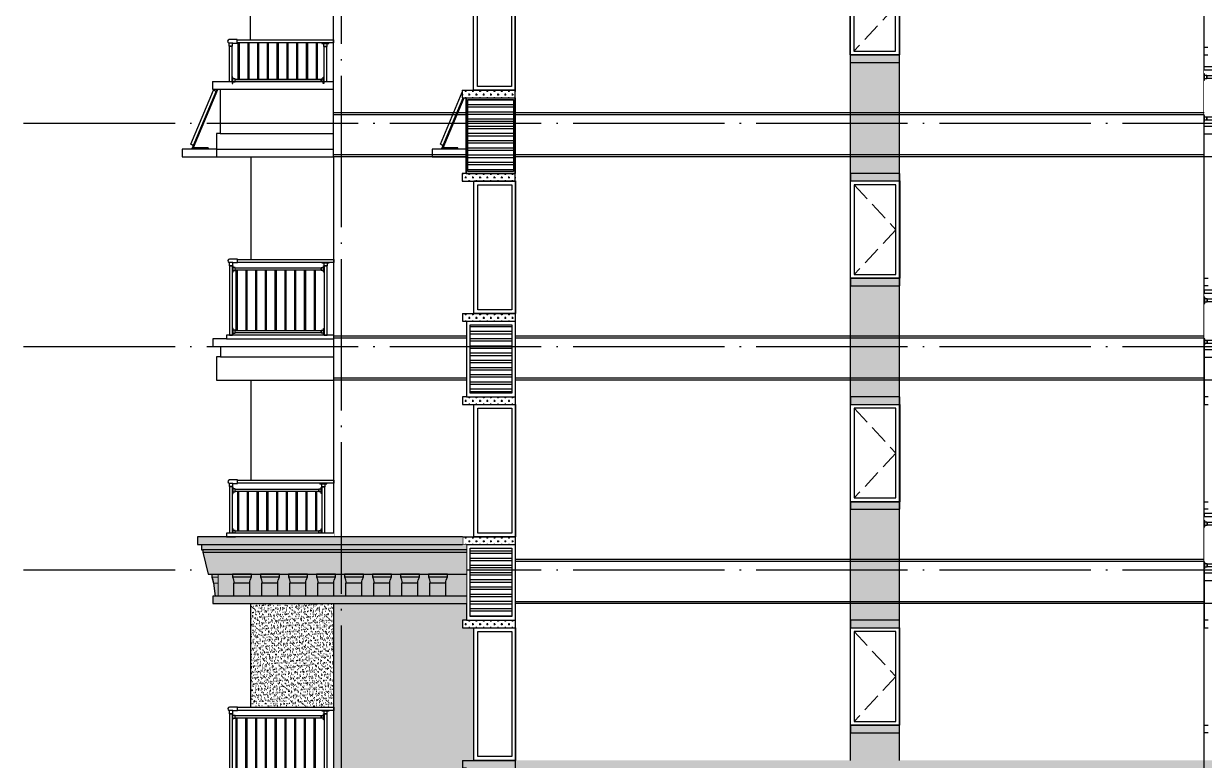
# Model space of a CAD drawing. Extents: x -12446 to 284554, y -295110 to 165007.
# Drawn here: x 186098 to 201699, y -249069 to -239341 of the extents above; entities that cross this region are included whole.
import ezdxf

# ---------------------------------------------------------------- set-up
doc = ezdxf.new("R2010")
doc.units = 0
doc.header["$LTSCALE"] = 1000
doc.linetypes.add('AX-14-E$0$AX-85-M02$0$DASH', pattern=[0.35, 0.25, -0.1])
doc.linetypes.add('AX-14-E$0$DOTE', pattern=[2.42, 2, -0.2, 0.02, -0.2])
doc.layers.get('0').update_dxf_attribs({"linetype": 'CONTINUOUS'})
for name, color, linetype in [('A-Anno-Note', 241, 'CONTINUOUS'), ('AX-14-comp-tc$0$AX-T-LMCZ-Z$0$AX-13-E01-E03$0$A-Detl-Patt', 8, 'CONTINUOUS'), ('AX-14-comp-tc$0$AX-T-LMCZ-Z$1$AX-13-E01-E03$0$家具与填充', 251, 'CONTINUOUS'), ('AX-14-comp-tc$0$灰褐色真石漆', 15, 'CONTINUOUS'), ('AX-14-E$0$A-Anno-Note', 241, 'CONTINUOUS'), ('AX-14-E$0$A-Detl-Fine', 152, 'CONTINUOUS'), ('AX-14-E$0$A-Detl-Medm', 40, 'CONTINUOUS'), ('AX-14-E$0$A-Detl-Patt', 8, 'CONTINUOUS'), ('AX-14-E$0$A-Detl-Thin', 131, 'CONTINUOUS'), ('AX-14-E$0$A-elev-FIXT', 9, 'CONTINUOUS'), ('AX-14-E$0$A-elev-HRAL', 61, 'CONTINUOUS'), ('AX-14-E$0$Ax-T-D(ZZ)$0$A-Detl-Thin', 131, 'CONTINUOUS'), ('AX-14-E$0$Ax-T-D(ZZ)$0$Ax-Z-Detl-T17$0$A-Wall-paint', 253, 'CONTINUOUS'), ('AX-14-E$0$栏杆型材', 82, 'CONTINUOUS'), ('AX-14-E$0$阳台栏杆扶手', 82, 'CONTINUOUS')]:
    doc.layers.add(name, color=color, linetype=linetype)
doc.layers.add('AX-14-E$0$A-Grid', color=222, linetype='AX-14-E$0$DOTE', plot=False)
doc.layers.add('AX-14-E$0$GASK', color=7, linetype='CONTINUOUS', lineweight=9)
pattern_1 = [(37.5, (-91927.516, -415276.595), (-1.9200376, 58.7295885), [0, -46.3296, 0, -51.816, 0, -49.53]), (7.5, (-91927.52, -415276.595), (53.942794, 86.019012), [0, -24.9936, 0, -41.7576, 0, -16.002]), (327.5, (-91965.007, -415276.595), (94.9190844, 0.172462), [0, -15.24, 0, -54.864, 0, -71.628]), (317.5, (-91965.01, -415276.595), (91.626774, 26.751519), [0, -7.62, 0, -35.9664, 0, -41.148])]

# ---------------------------------------------------------------- blocks, each defined once
blk = doc.blocks.new('AX-14-E$0$4080转角立图')
at = {"layer": 'AX-14-E$0$A-elev-FIXT', "linetype": 'Continuous'}
blk.add_line((26, 42), (-24, 42), dxfattribs=at)
blk.add_lwpolyline([(-25, 43, -0.327139), (-24, 42), (-24, 0), (24, 0), (24, 41, -0.409111), (26, 42), (85, 42, 0.414214), (87, 44), (87, 87, 0.414214), (85, 88), (-19, 88, 0.865157)], format="xyb", close=True, dxfattribs=at)
blk = doc.blocks.new('AX-14-E$0$32固定座立面')
at = {"layer": 'AX-14-E$0$栏杆型材', "color": 6, "linetype": 'Continuous'}
blk.add_line((-7, -22), (-7, 22), dxfattribs=at)
blk.add_lwpolyline([(-7, -22, 0.41166), (-10, -19), (-36, -19, -0.41166), (-37, -18), (-37, 18, -0.41166), (-36, 19), (-10, 19, 0.41166), (-7, 22), (-7, 39, -0.41166), (-5, 41), (0, 41), (0, -41), (-5, -41, -0.41166), (-7, -39)], format="xyb", close=True, dxfattribs=at)
blk = doc.blocks.new('AX-14-E$0$40固定座立图')
at = {"layer": 'AX-14-E$0$A-elev-HRAL', "color": 6, "linetype": 'Continuous'}
blk.add_line((-26, -7), (26, -7), dxfattribs=at)
blk.add_lwpolyline([(48, -5), (48, 0), (-48, 0), (-48, -5, 0.41166), (-46, -7), (-26, -7, -0.41166), (-23, -10), (-23, -46, 0.41166), (-22, -47), (22, -47, 0.41166), (23, -46), (23, -10, -0.41166), (26, -7), (46, -7, 0.41166)], format="xyb", close=True, dxfattribs=at)
blk = doc.blocks.new('AX-14-E$0$arehe4tgrhewh')
at = {"layer": 'AX-14-E$0$A-elev-HRAL', "ltscale": 10, "elevation": 0}
for points in [[(186488, -257346, -0.414214), (186489, -257347), (186489, -257349, -0.414214), (186488, -257349), (186463, -257349, -0.414214), (186463, -257349), (186463, -257347, -0.414214), (186463, -257346)], [(186617, -257346, -0.414214), (186618, -257347), (186618, -257349, -0.414214), (186617, -257349), (186592, -257349, -0.414214), (186592, -257349), (186592, -257347, -0.414214), (186592, -257346)], [(186746, -257346, -0.414214), (186747, -257347), (186747, -257349, -0.414214), (186746, -257349), (186721, -257349, -0.414214), (186721, -257349), (186721, -257347, -0.414214), (186721, -257346)], [(186875, -257346, -0.414214), (186876, -257347), (186876, -257349, -0.414214), (186875, -257349), (186850, -257349, -0.414214), (186850, -257349), (186850, -257347, -0.414214), (186850, -257346)], [(187004, -257346, -0.414214), (187005, -257347), (187005, -257349, -0.414214), (187004, -257349), (186979, -257349, -0.414214), (186979, -257349), (186979, -257347, -0.414214), (186979, -257346)], [(187133, -257346, -0.414214), (187134, -257347), (187134, -257349, -0.414214), (187133, -257349), (187108, -257349, -0.414214), (187108, -257349), (187108, -257347, -0.414214), (187108, -257346)], [(187262, -257346, -0.414214), (187263, -257347), (187263, -257349, -0.414214), (187262, -257349), (187237, -257349, -0.414214), (187237, -257349), (187237, -257347, -0.414214), (187237, -257346)], [(187391, -257346, -0.414214), (187392, -257347), (187392, -257349, -0.414214), (187391, -257349), (187366, -257349, -0.414214), (187366, -257349), (187366, -257347, -0.414214), (187366, -257346)], [(187520, -257346, -0.414214), (187521, -257347), (187521, -257349, -0.414214), (187520, -257349), (187495, -257349, -0.414214), (187495, -257349), (187495, -257347, -0.414214), (187495, -257346)], [(186488, -258142, 0.414214), (186489, -258142), (186489, -258140, 0.414214), (186488, -258139), (186463, -258139, 0.414214), (186463, -258140), (186463, -258142, 0.414214), (186463, -258142)], [(186617, -258142, 0.414214), (186618, -258142), (186618, -258140, 0.414214), (186617, -258139), (186592, -258139, 0.414214), (186592, -258140), (186592, -258142, 0.414214), (186592, -258142)], [(186746, -258142, 0.414214), (186747, -258142), (186747, -258140, 0.414214), (186746, -258139), (186721, -258139, 0.414214), (186721, -258140), (186721, -258142, 0.414214), (186721, -258142)], [(186875, -258142, 0.414214), (186876, -258142), (186876, -258140, 0.414214), (186875, -258139), (186850, -258139, 0.414214), (186850, -258140), (186850, -258142, 0.414214), (186850, -258142)], [(187004, -258142, 0.414214), (187005, -258142), (187005, -258140, 0.414214), (187004, -258139), (186979, -258139, 0.414214), (186979, -258140), (186979, -258142, 0.414214), (186979, -258142)], [(187133, -258142, 0.414214), (187134, -258142), (187134, -258140, 0.414214), (187133, -258139), (187108, -258139, 0.414214), (187108, -258140), (187108, -258142, 0.414214), (187108, -258142)], [(187262, -258142, 0.414214), (187263, -258142), (187263, -258140, 0.414214), (187262, -258139), (187237, -258139, 0.414214), (187237, -258140), (187237, -258142, 0.414214), (187237, -258142)], [(187391, -258142, 0.414214), (187392, -258142), (187392, -258140, 0.414214), (187391, -258139), (187366, -258139, 0.414214), (187366, -258140), (187366, -258142, 0.414214), (187366, -258142)], [(187520, -258142, 0.414214), (187521, -258142), (187521, -258140, 0.414214), (187520, -258139), (187495, -258139, 0.414214), (187495, -258140), (187495, -258142, 0.414214), (187495, -258142)]]:
    blk.add_lwpolyline(points, format="xyb", close=True, dxfattribs=at)
for points in [[(186466, -258139), (186485, -258139), (186485, -257349), (186466, -257349)], [(186595, -258139), (186614, -258139), (186614, -257349), (186595, -257349)], [(186724, -258139), (186743, -258139), (186743, -257349), (186724, -257349)], [(186853, -258139), (186872, -258139), (186872, -257349), (186853, -257349)], [(186982, -258139), (187001, -258139), (187001, -257349), (186982, -257349)], [(187111, -258139), (187130, -258139), (187130, -257349), (187111, -257349)], [(187240, -258139), (187259, -258139), (187259, -257349), (187240, -257349)], [(187369, -258139), (187388, -258139), (187388, -257349), (187369, -257349)], [(187498, -258139), (187517, -258139), (187517, -257349), (187498, -257349)]]:
    blk.add_lwpolyline(points, close=True, dxfattribs=at)
at = {"layer": 'AX-14-E$0$栏杆型材'}
blk.add_lwpolyline([(186381, -258204), (186421, -258204), (186421, -257289), (186381, -257289)], close=True, dxfattribs=at)
at = {"layer": 'AX-14-E$0$栏杆型材', "elevation": 0}
for points in [[(186458, -257314), (187594, -257314), (187594, -257346), (186458, -257346)], [(187671, -257291), (187631, -257291), (187631, -258204), (187671, -258204)], [(186458, -258142), (187594, -258142), (187594, -258174), (186458, -258174)]]:
    blk.add_lwpolyline(points, close=True, dxfattribs=at)
at = {"layer": 'AX-14-E$0$阳台栏杆扶手', "elevation": 0}
blk.add_lwpolyline([(186488, -257204), (187761, -257204), (187761, -257244), (186488, -257244)], close=True, dxfattribs=at)
at = {"layer": 'AX-14-E$0$A-elev-HRAL'}
for name, p in [('AX-14-E$0$4080转角立图', (186401, -257289, 0)), ('AX-14-E$0$40固定座立图', (187651, -257244, 0)), ('AX-14-E$0$32固定座立面', (187631, -257330, 0)), ('AX-14-E$0$32固定座立面', (187631, -258158, 0))]:
    blk.add_blockref(name, p, dxfattribs=at)
at = {"layer": 'AX-14-E$0$A-elev-HRAL', "xscale": -1}
for p in [(186421, -257330, 0), (186421, -258158, 0)]:
    blk.add_blockref('AX-14-E$0$32固定座立面', p, dxfattribs=at)
blk = doc.blocks.new('AX-14-E$0$GILSHGKSHGSIKGHSUKGGGS')
at = {"layer": 'AX-14-E$0$A-Detl-Fine'}
for points in [[(3500, 2900), (3950, 2900), (3950, 1250), (3500, 1250)], [(9025, 2900), (8475, 2900), (8475, 1715), (9025, 1715)]]:
    blk.add_lwpolyline(points, close=True, dxfattribs=at)
at = {"layer": 'AX-14-E$0$A-Detl-Patt', "linetype": 'AX-14-E$0$AX-85-M02$0$DASH'}
blk.add_lwpolyline([(8475, 2900), (9025, 2307), (8475, 1715)], dxfattribs=at)
at = {"layer": 'AX-14-E$0$A-Detl-Thin'}
for p, q in [((500, 3270), (500, 1900)), ((1600, 320), (1600, 3270)), ((13100, 320), (13100, 3270)), ((9075, 2950), (9075, 3050)), ((3450, 1200), (3450, 2950)), ((4000, 0), (4000, 2950)), ((8425, 1665), (9075, 1665)), ((13100, 1665), (13150, 1665)), ((13150, 1565), (13100, 1565)), ((3300, 1200), (4000, 1200)), ((3450, 1200), (4000, 1200))]:
    blk.add_line(p, q, dxfattribs=at)
for points in [[(9075, 3050), (8425, 3050), (8425, 2950), (9075, 2950)], [(3450, 2950), (4000, 2950), (4000, 1200), (3450, 1200)], [(8425, 2950), (9075, 2950), (9075, 1665), (8425, 1665)], [(9075, 1665), (8425, 1665), (8425, 1565), (9075, 1565)]]:
    blk.add_lwpolyline(points, close=True, dxfattribs=at)
blk.add_lwpolyline([(3300, 1200), (3300, 1100), (3350, 1100), (3350, 100), (3300, 100), (3300, 0)], dxfattribs=at)
at = {"layer": 'AX-14-E$0$A-Anno-Note'}
blk.add_blockref('AX-14-E$0$arehe4tgrhewh', (-186161, 259104, 0), dxfattribs=at)
blk = doc.blocks.new('AX-14-E$0$Ax-T-D(ZZ)$0$A$C1EE92429')
at = {"layer": 'AX-14-E$0$Ax-T-D(ZZ)$0$Ax-Z-Detl-T17$0$A-Wall-paint'}
for p, q in [((0, 58, 0), (300, 772, 0)), ((19, 0, 0), (346, 778, 0)), ((336, 756, 0), (300, 772, 0)), ((346, 778, 0), (355, 774, 0)), ((0, 58, 0), (37, 42, 0)), ((230, 0, 0), (230, 10, 0)), ((19, 0, 0), (230, 0, 0))]:
    blk.add_line(p, q, dxfattribs=at)
at = {"layer": 'AX-14-E$0$Ax-T-D(ZZ)$0$Ax-Z-Detl-T17$0$A-Wall-paint', "elevation": 0}
blk.add_lwpolyline([(230, 10), (34, 10), (355, 774)], dxfattribs=at)
blk = doc.blocks.new('AX-14-E$0$A$C39DB7BCD')
at = {"layer": 'AX-14-E$0$A-Detl-Thin'}
blk.add_line((122, 25), (672, 25), dxfattribs=at)
blk.add_wipeout([(672, 725), (22, 725), (22, 25), (672, 25)]).dxf.layer = 'AX-14-E$0$A-Detl-Thin'
at = {"layer": 'AX-14-E$0$A-elev-HRAL', "ltscale": 10}
for points in [[(149, 573, 0.414214), (148, 573), (148, 571, 0.414214), (149, 570), (174, 570, 0.414214), (174, 571), (174, 573, 0.414214), (174, 573)], [(278, 573, 0.414214), (277, 573), (277, 571, 0.414214), (278, 570), (303, 570, 0.414214), (303, 571), (303, 573, 0.414214), (303, 573)], [(407, 573, 0.414214), (406, 573), (406, 571, 0.414214), (407, 570), (432, 570, 0.414214), (432, 571), (432, 573, 0.414214), (432, 573)], [(536, 573, 0.414214), (535, 573), (535, 571, 0.414214), (536, 570), (561, 570, 0.414214), (561, 571), (561, 573, 0.414214), (561, 573)], [(149, 57, -0.414214), (148, 58), (148, 60, -0.414214), (149, 60), (174, 60, -0.414214), (174, 60), (174, 58, -0.414214), (174, 57)], [(278, 57, -0.414214), (277, 58), (277, 60, -0.414214), (278, 60), (303, 60, -0.414214), (303, 60), (303, 58, -0.414214), (303, 57)], [(407, 57, -0.414214), (406, 58), (406, 60, -0.414214), (407, 60), (432, 60, -0.414214), (432, 60), (432, 58, -0.414214), (432, 57)], [(536, 57, -0.414214), (535, 58), (535, 60, -0.414214), (536, 60), (561, 60, -0.414214), (561, 60), (561, 58, -0.414214), (561, 57)]]:
    blk.add_lwpolyline(points, format="xyb", close=True, dxfattribs=at)
for points in [[(171, 60), (152, 60), (152, 570), (171, 570)], [(300, 60), (281, 60), (281, 570), (300, 570)], [(429, 60), (410, 60), (410, 570), (429, 570)], [(558, 60), (539, 60), (539, 570), (558, 570)]]:
    blk.add_lwpolyline(points, close=True, dxfattribs=at)
at = {"layer": 'AX-14-E$0$栏杆型材'}
for points in [[(22, 640), (62, 640), (62, 25), (22, 25)], [(99, 605), (635, 605), (635, 573), (99, 573)], [(99, 57), (635, 57), (635, 25), (99, 25)]]:
    blk.add_lwpolyline(points, close=True, dxfattribs=at)
at = {"layer": 'AX-14-E$0$阳台栏杆扶手'}
blk.add_lwpolyline([(672, 685), (128, 685), (128, 725), (672, 725)], close=True, dxfattribs=at)
at = {"layer": 'AX-14-E$0$A-elev-HRAL'}
for name, p in [('AX-14-E$0$4080转角立图', (42, 640)), ('AX-14-E$0$32固定座立面', (672, 589)), ('AX-14-E$0$32固定座立面', (672, 41))]:
    blk.add_blockref(name, p, dxfattribs=at)
at = {"layer": 'AX-14-E$0$A-elev-HRAL', "xscale": -1}
for p in [(62, 589), (62, 41)]:
    blk.add_blockref('AX-14-E$0$32固定座立面', p, dxfattribs=at)
blk = doc.blocks.new('AX-14-E$0$FBSUIEFHEWFFSF5348646')
at = {"layer": 'AX-14-E$0$A-Detl-Thin'}
h = blk.add_hatch(dxfattribs=at)
h.set_pattern_fill('ANSI32', color=8, scale=20, angle=135)
h.set_pattern_definition([(180, (-120718.29, 170277.61), (-7e-15, -95.25), []), (180, (-120750.04, 170309.36), (-7e-15, -95.25), [])])
h.paths.add_polyline_path([(163032, 359437), (163632, 359437), (163632, 358487), (163032, 358487)])
at = {"layer": 'AX-14-E$0$A-Detl-Fine'}
for points in [[(163157, 361262), (163607, 361262), (163607, 359612), (163157, 359612)], [(168682, 361262), (168132, 361262), (168132, 360077), (168682, 360077)]]:
    blk.add_lwpolyline(points, close=True, dxfattribs=at)
at = {"layer": 'AX-14-E$0$A-Detl-Patt', "linetype": 'AX-14-E$0$AX-85-M02$0$DASH'}
blk.add_lwpolyline([(168132, 361262), (168682, 360670), (168132, 360077)], dxfattribs=at)
at = {"layer": 'AX-14-E$0$A-Detl-Thin'}
for p, q in [((160157, 360227, 0), (160157, 361632)), ((161257, 358682), (161257, 361632)), ((172757, 358682), (172757, 361632)), ((163657, 358362), (163657, 361312)), ((172807, 360127), (172757, 360127)), ((168082, 360027), (168732, 360027)), ((172757, 360027), (172807, 360027)), ((159657, 359677), (161257, 359677)), ((159757, 359577), (161257, 359577)), ((162957, 359562), (163657, 359562)), ((163007, 359462), (163657, 359462)), ((163107, 359562), (163657, 359562)), ((173507, 359172), (172757, 359172)), ((159757, 358992), (161257, 358992)), ((173457, 359082), (172757, 359082)), ((173407, 358982), (172757, 358982)), ((159257, 358682), (161257, 358682)), ((159707, 358782), (161257, 358782)), ((159707, 358782), (159707, 358682)), ((162557, 358682), (163007, 358682)), ((163007, 358782), (163007, 358682)), ((173407, 358682), (172757, 358682)), ((162957, 358362), (163657, 358362)), ((163007, 358462), (163657, 358462))]:
    blk.add_line(p, q, dxfattribs=at)
for points in [[(163107, 361312), (163657, 361312), (163657, 359562), (163107, 359562)], [(168082, 361312), (168732, 361312), (168732, 360027), (168082, 360027)], [(168732, 360027), (168082, 360027), (168082, 359927), (168732, 359927)], [(163007, 359462), (163657, 359462), (163657, 358462), (163007, 358462)]]:
    blk.add_lwpolyline(points, close=True, dxfattribs=at)
for points in [[(159657, 359677), (159657, 359577), (159757, 359577), (159757, 358992), (159707, 358992), (159707, 358782), (159257, 358782), (159257, 358682)], [(162957, 359562), (162957, 359462), (163007, 359462), (163007, 358462), (162957, 358462), (162957, 358362)], [(163007, 358992), (163007, 358992), (163007, 358782), (162557, 358782), (162557, 358682)]]:
    blk.add_lwpolyline(points, dxfattribs=at)
at = {"layer": 'AX-14-E$0$A-Detl-Thin', "color": 8}
blk.add_lwpolyline([(163032, 359437), (163632, 359437), (163632, 358487), (163032, 358487)], close=True, dxfattribs=at)
at = {"layer": 'AX-14-E$0$A-elev-HRAL', "ltscale": 10, "elevation": 0}
for points in [[(160014, 360187, -0.414214), (160015, 360187), (160015, 360185, -0.414214), (160014, 360184), (159989, 360184, -0.414214), (159989, 360185), (159989, 360187, -0.414214), (159989, 360187)], [(160143, 360187, -0.414214), (160144, 360187), (160144, 360185, -0.414214), (160143, 360184), (160118, 360184, -0.414214), (160118, 360185), (160118, 360187, -0.414214), (160118, 360187)], [(160272, 360187, -0.414214), (160273, 360187), (160273, 360185, -0.414214), (160272, 360184), (160247, 360184, -0.414214), (160247, 360185), (160247, 360187, -0.414214), (160247, 360187)], [(160401, 360187, -0.414214), (160402, 360187), (160402, 360185, -0.414214), (160401, 360184), (160376, 360184, -0.414214), (160376, 360185), (160376, 360187, -0.414214), (160376, 360187)], [(160530, 360187, -0.414214), (160531, 360187), (160531, 360185, -0.414214), (160530, 360184), (160505, 360184, -0.414214), (160505, 360185), (160505, 360187, -0.414214), (160505, 360187)], [(160659, 360187, -0.414214), (160660, 360187), (160660, 360185, -0.414214), (160659, 360184), (160634, 360184, -0.414214), (160634, 360185), (160634, 360187, -0.414214), (160634, 360187)], [(160788, 360187, -0.414214), (160789, 360187), (160789, 360185, -0.414214), (160788, 360184), (160763, 360184, -0.414214), (160763, 360185), (160763, 360187, -0.414214), (160763, 360187)], [(160917, 360187, -0.414214), (160918, 360187), (160918, 360185, -0.414214), (160917, 360184), (160892, 360184, -0.414214), (160892, 360185), (160892, 360187, -0.414214), (160892, 360187)], [(161046, 360187, -0.414214), (161047, 360187), (161047, 360185, -0.414214), (161046, 360184), (161021, 360184, -0.414214), (161021, 360185), (161021, 360187, -0.414214), (161021, 360187)], [(160014, 359709, 0.414214), (160015, 359710), (160015, 359712, 0.414214), (160014, 359712), (159989, 359712, 0.414214), (159989, 359712), (159989, 359710, 0.414214), (159989, 359709)], [(160143, 359709, 0.414214), (160144, 359710), (160144, 359712, 0.414214), (160143, 359712), (160118, 359712, 0.414214), (160118, 359712), (160118, 359710, 0.414214), (160118, 359709)], [(160272, 359709, 0.414214), (160273, 359710), (160273, 359712, 0.414214), (160272, 359712), (160247, 359712, 0.414214), (160247, 359712), (160247, 359710, 0.414214), (160247, 359709)], [(160401, 359709, 0.414214), (160402, 359710), (160402, 359712, 0.414214), (160401, 359712), (160376, 359712, 0.414214), (160376, 359712), (160376, 359710, 0.414214), (160376, 359709)], [(160530, 359709, 0.414214), (160531, 359710), (160531, 359712, 0.414214), (160530, 359712), (160505, 359712, 0.414214), (160505, 359712), (160505, 359710, 0.414214), (160505, 359709)], [(160659, 359709, 0.414214), (160660, 359710), (160660, 359712, 0.414214), (160659, 359712), (160634, 359712, 0.414214), (160634, 359712), (160634, 359710, 0.414214), (160634, 359709)], [(160788, 359709, 0.414214), (160789, 359710), (160789, 359712, 0.414214), (160788, 359712), (160763, 359712, 0.414214), (160763, 359712), (160763, 359710, 0.414214), (160763, 359709)], [(160917, 359709, 0.414214), (160918, 359710), (160918, 359712, 0.414214), (160917, 359712), (160892, 359712, 0.414214), (160892, 359712), (160892, 359710, 0.414214), (160892, 359709)], [(161046, 359709, 0.414214), (161047, 359710), (161047, 359712, 0.414214), (161046, 359712), (161021, 359712, 0.414214), (161021, 359712), (161021, 359710, 0.414214), (161021, 359709)]]:
    blk.add_lwpolyline(points, format="xyb", close=True, dxfattribs=at)
for points in [[(159992, 359712), (160011, 359712), (160011, 360184), (159992, 360184)], [(160121, 359712), (160140, 359712), (160140, 360184), (160121, 360184)], [(160250, 359712), (160269, 359712), (160269, 360184), (160250, 360184)], [(160379, 359712), (160398, 359712), (160398, 360184), (160379, 360184)], [(160508, 359712), (160527, 359712), (160527, 360184), (160508, 360184)], [(160637, 359712), (160656, 359712), (160656, 360184), (160637, 360184)], [(160766, 359712), (160785, 359712), (160785, 360184), (160766, 360184)], [(160895, 359712), (160914, 359712), (160914, 360184), (160895, 360184)], [(161024, 359712), (161043, 359712), (161043, 360184), (161024, 360184)]]:
    blk.add_lwpolyline(points, close=True, dxfattribs=at)
at = {"layer": 'AX-14-E$0$Ax-T-D(ZZ)$0$Ax-Z-Detl-T17$0$A-Wall-paint'}
for p, q in [((162669, 358849), (162957, 359536)), ((162687, 358791), (162970, 359462)), ((162669, 358849), (162706, 358833)), ((162687, 358791), (162898, 358791)), ((162898, 358791), (162898, 358801))]:
    blk.add_line(p, q, dxfattribs=at)
blk.add_lwpolyline([(162898, 358801), (162703, 358801), (162981, 359462)], dxfattribs=at)
at = {"layer": 'AX-14-E$0$栏杆型材', "elevation": 0}
for points in [[(159877, 359677), (159917, 359677), (159917, 360142), (159877, 360142)], [(161167, 360140), (161127, 360140), (161127, 359677), (161167, 359677)]]:
    blk.add_lwpolyline(points, close=True, dxfattribs=at)
at = {"layer": 'AX-14-E$0$栏杆型材'}
blk.add_lwpolyline([(159954, 359709), (161090, 359709), (161090, 359677), (159954, 359677)], close=True, dxfattribs=at)
at = {"layer": 'AX-14-E$0$阳台栏杆扶手', "elevation": 0}
blk.add_lwpolyline([(159983, 360227), (161257, 360227), (161257, 360187), (159983, 360187)], close=True, dxfattribs=at)
at = {"layer": 'AX-14-E$0$A-elev-HRAL'}
for name, p in [('AX-14-E$0$4080转角立图', (159897, 360142, 0)), ('AX-14-E$0$40固定座立图', (161147, 360187, 0)), ('AX-14-E$0$32固定座立面', (161127, 359693, 0))]:
    blk.add_blockref(name, p, dxfattribs=at)
at = {"layer": 'AX-14-E$0$A-elev-HRAL', "xscale": -1}
blk.add_blockref('AX-14-E$0$32固定座立面', (159917, 359693, 0), dxfattribs=at)
at = {"layer": 'AX-14-E$0$Ax-T-D(ZZ)$0$A-Detl-Thin'}
blk.add_blockref('AX-14-E$0$Ax-T-D(ZZ)$0$A$C1EE92429', (159369, 358791, 0), dxfattribs=at)
at = {"layer": 'AX-14-E$0$A-Detl-Thin', "xscale": -1}
blk.add_blockref('AX-14-E$0$A$C39DB7BCD', (173428, 359147), dxfattribs=at)
blk = doc.blocks.new('AX-14-E$0$WYREHAERAT3TGEW')
blk.add_wipeout([(280555, 162785), (281975, 162785), (281975, 162735), (283675, 162735), (283675, 162635), (283725, 162635), (283725, 161855), (280375, 161855), (280375, 161955), (280408, 161955), (280385, 162123), (280364, 162204), (280364, 162244), (280314, 162244), (280245, 162535), (280245, 162565), (280225, 162565), (280225, 162635), (280175, 162635), (280175, 162735), (280555, 162735)]).dxf.layer = 'AX-14-E$0$A-Detl-Medm'
at = {"color": 8}
for p, q in [((280885, 162205), (280635, 162205)), ((280655, 161955), (280655, 162125)), ((280865, 162125), (280655, 162125)), ((280865, 161955), (280865, 162125)), ((281255, 162205), (281005, 162205)), ((281025, 161955), (281025, 162125)), ((281235, 162125), (281025, 162125)), ((281235, 161955), (281235, 162125)), ((281625, 162205), (281375, 162205)), ((281395, 161955), (281395, 162125)), ((281605, 162125), (281395, 162125)), ((281605, 161955), (281605, 162125)), ((281995, 162205), (281745, 162205)), ((281765, 161955), (281765, 162125)), ((281975, 162125), (281765, 162125)), ((281975, 161955), (281975, 162125)), ((282365, 162205), (282115, 162205)), ((282135, 161955), (282135, 162125)), ((282345, 162125), (282135, 162125)), ((282345, 161955), (282345, 162125)), ((282735, 162205), (282485, 162205)), ((282505, 161955), (282505, 162125)), ((282715, 162125), (282505, 162125)), ((282715, 161955), (282715, 162125)), ((283105, 162205), (282855, 162205)), ((282875, 161955), (282875, 162125)), ((283085, 162125), (282875, 162125)), ((283085, 161955), (283085, 162125)), ((283475, 162205), (283225, 162205)), ((283245, 161955), (283245, 162125)), ((283455, 162125), (283245, 162125)), ((283455, 161955), (283455, 162125)), ((280865, 161955), (280655, 161955)), ((281235, 161955), (281025, 161955)), ((281605, 161955), (281395, 161955)), ((281975, 161955), (281765, 161955)), ((282345, 161955), (282135, 161955)), ((282715, 161955), (282505, 161955)), ((283085, 161955), (282875, 161955)), ((283455, 161955), (283245, 161955))]:
    blk.add_line(p, q, dxfattribs=at)
for points in [[(280865, 162125, -0.123106), (280885, 162205), (280885, 162245), (280635, 162245), (280635, 162205, -0.123106), (280655, 162125)], [(281235, 162125, -0.123106), (281255, 162205), (281255, 162245), (281005, 162245), (281005, 162205, -0.123106), (281025, 162125)], [(281605, 162125, -0.123106), (281625, 162205), (281625, 162245), (281375, 162245), (281375, 162205, -0.123106), (281395, 162125)], [(281975, 162125, -0.123106), (281995, 162205), (281995, 162245), (281745, 162245), (281745, 162205, -0.123106), (281765, 162125)], [(282345, 162125, -0.123106), (282365, 162205), (282365, 162245), (282115, 162245), (282115, 162205, -0.123106), (282135, 162125)], [(282715, 162125, -0.123106), (282735, 162205), (282735, 162245), (282485, 162245), (282485, 162205, -0.123106), (282505, 162125)], [(283085, 162125, -0.123106), (283105, 162205), (283105, 162245), (282855, 162245), (282855, 162205, -0.123106), (282875, 162125)], [(283455, 162125, -0.123106), (283475, 162205), (283475, 162245), (283225, 162245), (283225, 162205, -0.123106), (283245, 162125)]]:
    blk.add_lwpolyline(points, format="xyb", dxfattribs=at)
at = {"layer": 'AX-14-E$0$A-Detl-Medm'}
for p, q in [((281975, 162785), (280555, 162785)), ((283675, 162735), (280555, 162735)), ((280225, 162635), (283675, 162635)), ((283725, 162565), (280245, 162565)), ((280245, 162535), (283725, 162535)), ((280365, 162245), (283725, 162245)), ((283725, 161955), (280405, 161955)), ((280375, 161855), (282425, 161855))]:
    blk.add_line(p, q, dxfattribs=at)
blk.add_lwpolyline([(281975, 162785), (280555, 162785), (280555, 162735), (280175, 162735), (280175, 162635), (280225, 162635), (280225, 162565), (280245, 162565), (280245, 162535), (280314, 162244), (280364, 162244), (280364, 162204), (280385, 162123), (280408, 161955), (280375, 161955), (280375, 161855), (283725, 161855)], dxfattribs=at)
at = {"layer": 'AX-14-E$0$A-Detl-Thin'}
blk.add_line((280555, 162735), (280675, 162735), dxfattribs=at)
at = {"layer": 'AX-14-E$0$GASK', "color": 8}
for p, q in [((280365, 162205), (280445, 162205)), ((280385, 162125), (280445, 162125))]:
    blk.add_line(p, q, dxfattribs=at)
blk.add_lwpolyline([(280405, 161955), (280445, 161955), (280445, 162245), (280365, 162245), (280365, 162205, -0.123106), (280385, 162125), (280405, 161955)], format="xyb", close=True, dxfattribs=at)
blk = doc.blocks.new('AX-14-E$0$2w3ytrehjreqehrehj')
at = {"layer": 'AX-14-E$0$A-Detl-Patt'}
for p, q in [((283725, 168335), (281975, 168335)), ((283725, 168310), (281975, 168310)), ((293475, 168335), (284375, 168335)), ((293475, 168310), (284375, 168310)), ((283725, 167780), (281975, 167780)), ((283725, 167755), (281975, 167755)), ((293475, 167780), (284375, 167780)), ((293475, 167755), (284375, 167755)), ((283725, 165385), (281975, 165385)), ((293475, 165385), (284375, 165385)), ((283725, 165360), (281975, 165360)), ((293475, 165360), (284375, 165360)), ((283725, 164830), (281975, 164830)), ((283725, 164805), (281975, 164805)), ((293475, 164830), (284375, 164830)), ((293475, 164805), (284375, 164805)), ((293475, 162435), (284375, 162435)), ((293475, 162410), (284375, 162410)), ((293475, 161880), (284375, 161880)), ((293475, 161855), (284375, 161855))]:
    blk.add_line(p, q, dxfattribs=at)
blk = doc.blocks.new('AX-14-E$0$arehqrgewgewg')
at = {"layer": 'AX-14-E$0$A-Detl-Patt'}
h = blk.add_hatch(dxfattribs=at)
h.set_pattern_fill('ANSI32', color=256, scale=20, angle=135)
h.set_pattern_definition([(180, (34321.36, 8024.64), (-7e-15, -95.25), []), (180, (34289.61, 8056.39), (-7e-15, -95.25), [])])
h.paths.add_polyline_path([(318097, 162585), (318647, 162585), (318647, 161685), (318097, 161685)])
at = {"layer": 'AX-14-E$0$A-Detl-Fine'}
for points in [[(318197, 164435), (318647, 164435), (318647, 162785), (318197, 162785)], [(323722, 164435), (323172, 164435), (323172, 163250), (323722, 163250)]]:
    blk.add_lwpolyline(points, close=True, dxfattribs=at)
at = {"layer": 'AX-14-E$0$A-Detl-Patt', "linetype": 'AX-14-E$0$AX-85-M02$0$DASH'}
blk.add_lwpolyline([(323172, 164435), (323722, 163842), (323172, 163250)], dxfattribs=at)
at = {"layer": 'AX-14-E$0$A-Detl-Patt'}
blk.add_lwpolyline([(318097, 162585), (318647, 162585), (318647, 161685), (318097, 161685)], close=True, dxfattribs=at)
at = {"layer": 'AX-14-E$0$A-Detl-Thin'}
for p, q in [((315197, 164805), (315197, 163450)), ((316297, 161855), (316297, 164805)), ((327797, 161855), (327797, 164805)), ((318147, 162735), (318147, 164485)), ((318697, 161535), (318697, 164485)), ((323772, 164485), (323772, 164585)), ((323122, 163200), (323772, 163200)), ((327797, 163200), (327847, 163200)), ((327847, 163100), (327797, 163100)), ((317997, 162735), (318697, 162735)), ((318147, 162735), (318697, 162735)), ((318047, 162635), (318697, 162635)), ((314797, 162300), (316297, 162300)), ((314876, 162400), (316297, 162400)), ((328547, 162345), (327797, 162345)), ((327797, 162300), (327797, 161535)), ((328497, 162255), (327797, 162255)), ((314797, 162165), (316297, 162165)), ((328447, 162155), (327797, 162155)), ((314747, 161855), (316297, 161855)), ((328447, 161855), (327797, 161855)), ((318047, 161635), (318697, 161635)), ((327847, 161635), (327797, 161635)), ((317997, 161535), (318697, 161535)), ((327797, 161535), (327847, 161535))]:
    blk.add_line(p, q, dxfattribs=at)
for points in [[(318147, 164485), (318697, 164485), (318697, 162735), (318147, 162735)], [(323772, 164585), (323122, 164585), (323122, 164485), (323772, 164485)], [(323122, 164485), (323772, 164485), (323772, 163200), (323122, 163200)], [(323772, 163200), (323122, 163200), (323122, 163100), (323772, 163100)]]:
    blk.add_lwpolyline(points, close=True, dxfattribs=at)
for points in [[(317997, 162735), (317997, 162635), (318047, 162635), (318047, 161635), (317997, 161635), (317997, 161535)], [(316297, 162450), (314876, 162450), (314876, 162400), (314697, 162400), (314697, 162300), (314797, 162300), (314797, 162165), (314747, 162165), (314747, 161855)]]:
    blk.add_lwpolyline(points, dxfattribs=at)
at = {"layer": 'AX-14-E$0$A-Anno-Note'}
blk.add_blockref('AX-14-E$0$arehe4tgrhewh', (128536, 420654, 0), dxfattribs=at)
at = {"layer": 'AX-14-E$0$A-Detl-Thin', "xscale": -1}
blk.add_blockref('AX-14-E$0$A$C39DB7BCD', (328468, 162320), dxfattribs=at)
blk = doc.blocks.new('AX-14-comp-tc')
at = {"layer": 'AX-14-comp-tc$0$AX-T-LMCZ-Z$0$AX-13-E01-E03$0$A-Detl-Patt'}
h = blk.add_hatch(dxfattribs=at)
h.set_pattern_fill('CROSS', color=256, scale=30)
h.set_pattern_definition([(0, (-118016.387, -380531.573), (47.625, 47.625), [23.8125, -71.4375]), (90, (-118004.48, -380543.48), (-47.625, 47.625), [23.8125, -71.4375])])
h.paths.add_polyline_path([(191748, -246642), (192448, -246642), (192448, -246742), (191748, -246742)])
h.paths.add_polyline_path([(191748, -247742), (192448, -247742), (192448, -247842), (191748, -247842)])
h = blk.add_hatch(dxfattribs=at)
h.set_pattern_fill('CROSS', color=256, scale=30)
h.set_pattern_definition([(0, (-118016.025, -383481.573), (47.625, 47.625), [23.8125, -71.4375]), (90, (-118004.12, -383493.48), (-47.625, 47.625), [23.8125, -71.4375])])
h.paths.add_polyline_path([(191748, -249592), (192448, -249592), (192448, -249692), (191748, -249692)])
h.paths.add_polyline_path([(191748, -250692), (192448, -250692), (192448, -250792), (191748, -250792)])
h = blk.add_hatch(dxfattribs=at)
h.set_pattern_fill('CROSS', color=256, scale=30)
h.set_pattern_definition([(0, (-118016.025, -386431.573), (47.625, 47.625), [23.8125, -71.4375]), (90, (-118004.12, -386443.48), (-47.625, 47.625), [23.8125, -71.4375])])
h.paths.add_polyline_path([(191748, -252542), (192448, -252542), (192448, -252642), (191748, -252642)])
h.paths.add_polyline_path([(191748, -253642), (192448, -253642), (192448, -253742), (191748, -253742)])
at = {"layer": 'AX-14-comp-tc$0$AX-T-LMCZ-Z$1$AX-13-E01-E03$0$家具与填充'}
h = blk.add_hatch(dxfattribs=at)
h.set_pattern_fill('AR-SAND', color=256, scale=24)
h.set_pattern_definition(pattern_1)
h.paths.add_polyline_path([(188248, -252542), (188248, -252642), (188298, -252642), (188298, -252712), (188318, -252712), (188318, -252742), (188387, -253032), (188437, -253032), (188437, -253072), (188458, -253152), (188480, -253322), (188448, -253322), (188448, -253422), (191798, -253422), (191798, -252642), (191748, -252642), (191748, -252542)])
h = blk.add_hatch(dxfattribs=at)
h.set_pattern_fill('AR-SAND', color=256, scale=24)
h.set_pattern_definition(pattern_1)
h.paths.add_polyline_path([(188948, -253422), (190047, -253422), (190047, -254777), (188948, -254777)])
h = blk.add_hatch(dxfattribs=at)
h.set_pattern_fill('AR-SAND', color=256, scale=24)
h.set_pattern_definition(pattern_1)
edge = h.paths.add_edge_path()
edge.add_line((190048, -256692), (190048, -253422))
edge.add_line((190048, -253422), (191798, -253422))
edge.add_line((191798, -253422), (191798, -253642))
edge.add_line((191798, -253642), (191748, -253642))
edge.add_line((191748, -253642), (191748, -253742))
edge.add_line((191748, -253742), (191898, -253742))
edge.add_line((191898, -253742), (191898, -255492))
edge.add_line((191898, -255492), (191398, -255492))
edge.add_line((191398, -255492), (191398, -255592))
edge.add_line((191398, -255592), (191448, -255592))
edge.add_line((191448, -255592), (191448, -255692))
edge.add_line((191448, -255692), (191498, -255692))
edge.add_line((191498, -255692), (191648, -256322))
edge.add_line((191648, -256322), (191698, -256322))
edge.add_line((191698, -256322), (191698, -256592))
edge.add_line((191698, -256592), (191648, -256592))
edge.add_line((191648, -256592), (191648, -256692))
edge.add_line((191648, -256692), (190047, -256692))
h = blk.add_hatch(dxfattribs=at)
h.set_pattern_fill('AR-SAND', color=256, scale=24)
h.set_pattern_definition([(37.5, (-118016.387, -327431.573), (-1.9200376, 58.7295885), [0, -46.3296, 0, -51.816, 0, -49.53]), (7.5, (-118016.39, -327431.57), (53.942794, 86.019012), [0, -24.9936, 0, -41.7576, 0, -16.002]), (327.5, (-118053.88, -327431.573), (94.9190844, 0.172462), [0, -15.24, 0, -54.864, 0, -71.628]), (317.5, (-118053.88, -327431.57), (91.626774, 26.751519), [0, -7.62, 0, -35.9664, 0, -41.148])])
h.paths.add_polyline_path([(191398, -255492), (191398, -255592), (191448, -255592), (191448, -255692), (191498, -255692), (191648, -256322), (191698, -256322), (191698, -256592), (191648, -256592), (191648, -256692), (204998, -256692), (204998, -256592), (204948, -256592), (204948, -256527), (206148, -256527), (206148, -256447), (206773, -256447), (206773, -256207), (206823, -256207), (206823, -256157), (206873, -256157), (206873, -256067), (206177, -256067), (206298, -255692), (206348, -255692), (206348, -255592), (206398, -255592), (206398, -255492)])
at = {"layer": 'AX-14-comp-tc$0$灰褐色真石漆'}
h = blk.add_hatch(dxfattribs=at)
h.set_pattern_fill('离散材料', color=256, scale=50)
h.set_pattern_definition([(0, (219.07, 144), (132, 228), [12, -201, 9, -87, 18, -213]), (10, (162.07, 267), (80.67614, 285.34428), [21, -51, 27, -159, 15, -198]), (20, (132.07, 171), (133.47095, 220.97625), [24, -165, 21, -123, 15, -96]), (30, (219.07, 153), (-21.96926, 254.05187), [15, -99, 12, -147, 9, -195]), (40, (135.07, 219), (33.83592, 216.370355), [12, -132, 9, -84, 24, -153]), (50, (180.07, 111), (-80.24786, 235.7335), [6, -111, 15, -183, 18, -93]), (60, (189.07, 132), (-99.47303, 223.70766), [15, -123, 6, -144, 12, -111]), (70, (156.07, 96), (-109.89227, 215.58685), [9, -57, 18, -96, 12, -132]), (80, (171.07, 273), (-208.56534, 164.71945), [21, -132, 9, -156, 18, -147]), (90, (189.07, 144), (-264, 111), [18, -93, 12, -183, 6, -186]), (100, (141.07, 237), (-247.97146, 145.14529), [21, -117, 18, -96, 21, -219]), (110, (120.07, 66), (-240.44034, 81.69114), [24, -78, 12, -159, 18, -174]), (120, (39.07, 102), (-286.64994, 28.49227), [15, -201, 18, -93, 21, -123]), (130, (105.07, 36), (-279.10777, 71.26608), [9, -66, 12, -129, 24, -168]), (140, (15.07, 276), (-220.59685, -34.20569), [18, -108, 21, -93, 12, -126]), (150, (264.07, 18), (-204.82497, -120.76726), [12, -84, 24, -186, 21, -171]), (160, (66.07, 186), (-237.90107, -162.42869), [18, -126, 15, -114, 12, -183]), (170, (84.07, 114), (-215.64405, -169.12317), [27, -99, 18, -135, 24, -132])])
h.paths.add_polyline_path([(196868, -218342), (197521, -218342), (197523, -255492), (196870, -255492)])
h.paths.add_polyline_path([(196873, -255027), (197523, -255027), (197523, -253742), (196873, -253742)], flags=16)
h.paths.add_polyline_path([(196873, -252077), (197523, -252077), (197523, -250792), (196873, -250792)], flags=16)
h.paths.add_polyline_path([(196873, -249127), (197523, -249127), (197523, -247842), (196873, -247842)])
h.paths.add_polyline_path([(196870, -246177), (197520, -246177), (197520, -244892), (196870, -244892)], flags=16)
h.paths.add_polyline_path([(196870, -243227), (197520, -243227), (197520, -241942), (196870, -241942)], flags=16)
h.paths.add_polyline_path([(196870, -240277), (197520, -240277), (197520, -238992), (196870, -238992)], flags=16)
h.paths.add_polyline_path([(196870, -237327), (197520, -237327), (197520, -236042), (196870, -236042)], flags=16)
h.paths.add_polyline_path([(196870, -234377), (197520, -234377), (197520, -233092), (196870, -233092)], flags=16)
h.paths.add_polyline_path([(196870, -231427), (197520, -231427), (197520, -230142), (196870, -230142)], flags=16)
h.paths.add_polyline_path([(196870, -228477), (197520, -228477), (197520, -227192), (196870, -227192)], flags=16)
h.paths.add_polyline_path([(196870, -225527), (197520, -225527), (197520, -224242), (196870, -224242)], flags=16)
h.paths.add_polyline_path([(196867, -222577), (197517, -222577), (197517, -221292), (196867, -221292)], flags=16)
h.paths.add_polyline_path([(196867, -219627), (197517, -219627), (197517, -218342), (196867, -218342)], flags=16)
at = {"layer": 'AX-14-comp-tc$0$AX-T-LMCZ-Z$0$AX-13-E01-E03$0$A-Detl-Patt'}
for p, q in [((196867, -218342), (196867, -255492)), ((197517, -255492), (197517, -218342))]:
    blk.add_line(p, q, dxfattribs=at)
blk = doc.blocks.new('AX-14-E$0$WEGWEGHEWTEWG')
at = {"layer": 'AX-14-E$0$A-Detl-Patt'}
h = blk.add_hatch(dxfattribs=at)
h.set_pattern_fill('ANSI32', color=256, scale=20, angle=135)
h.set_pattern_definition([(180, (-60192.31, -400829.48), (-7e-15, -95.25), []), (180, (-60224.06, -400797.73), (-7e-15, -95.25), [])])
h.paths.add_polyline_path([(223583, -246269), (224133, -246269), (224133, -247169), (223583, -247169)])
at = {"layer": 'AX-14-E$0$A-Detl-Fine'}
for points in [[(223683, -244419), (224133, -244419), (224133, -246069), (223683, -246069)], [(229208, -244419), (228658, -244419), (228658, -245604), (229208, -245604)]]:
    blk.add_lwpolyline(points, close=True, dxfattribs=at)
at = {"layer": 'AX-14-E$0$A-Detl-Patt', "linetype": 'AX-14-E$0$AX-85-M02$0$DASH'}
blk.add_lwpolyline([(228658, -244419), (229208, -245012), (228658, -245604)], dxfattribs=at)
at = {"layer": 'AX-14-E$0$A-Detl-Patt'}
blk.add_lwpolyline([(223583, -246269), (224133, -246269), (224133, -247169), (223583, -247169)], close=True, dxfattribs=at)
at = {"layer": 'AX-14-E$0$A-Detl-Thin'}
for p, q in [((220683, -244049), (220683, -245369, 0)), ((221783, -246999), (221783, -244049)), ((233283, -246999), (233283, -244049)), ((229258, -244369), (229258, -244269)), ((223633, -246119), (223633, -244369)), ((224183, -247319), (224183, -244369)), ((228608, -245654), (229258, -245654)), ((233283, -245654), (233333, -245654)), ((233333, -245754), (233283, -245754)), ((223483, -246119), (224183, -246119)), ((223633, -246119), (224183, -246119)), ((223533, -246219), (224183, -246219)), ((234033, -246509), (233283, -246509)), ((233283, -246554), (233283, -247319)), ((233983, -246599), (233283, -246599)), ((233933, -246699), (233283, -246699)), ((233933, -246999), (233283, -246999)), ((223533, -247219), (224183, -247219)), ((233333, -247219), (233283, -247219)), ((223483, -247319), (224183, -247319)), ((233283, -247319), (233333, -247319))]:
    blk.add_line(p, q, dxfattribs=at)
for points in [[(229258, -244269), (228608, -244269), (228608, -244369), (229258, -244369)], [(223633, -244369), (224183, -244369), (224183, -246119), (223633, -246119)], [(228608, -244369), (229258, -244369), (229258, -245654), (228608, -245654)], [(229258, -245654), (228608, -245654), (228608, -245754), (229258, -245754)]]:
    blk.add_lwpolyline(points, close=True, dxfattribs=at)
blk.add_lwpolyline([(223483, -246119), (223483, -246219), (223533, -246219), (223533, -247219), (223483, -247219), (223483, -247319)], dxfattribs=at)
at = {"layer": 'AX-14-E$0$A-elev-HRAL', "ltscale": 10, "elevation": 0}
for points in [[(220529, -245521, -0.414214), (220529, -245522), (220529, -245524, -0.414214), (220529, -245524), (220504, -245524, -0.414214), (220503, -245524), (220503, -245522, -0.414214), (220504, -245521)], [(220658, -245521, -0.414214), (220658, -245522), (220658, -245524, -0.414214), (220658, -245524), (220633, -245524, -0.414214), (220632, -245524), (220632, -245522, -0.414214), (220633, -245521)], [(220787, -245521, -0.414214), (220787, -245522), (220787, -245524, -0.414214), (220787, -245524), (220762, -245524, -0.414214), (220761, -245524), (220761, -245522, -0.414214), (220762, -245521)], [(220916, -245521, -0.414214), (220916, -245522), (220916, -245524, -0.414214), (220916, -245524), (220891, -245524, -0.414214), (220890, -245524), (220890, -245522, -0.414214), (220891, -245521)], [(221045, -245521, -0.414214), (221045, -245522), (221045, -245524, -0.414214), (221045, -245524), (221020, -245524, -0.414214), (221019, -245524), (221019, -245522, -0.414214), (221020, -245521)], [(221174, -245521, -0.414214), (221174, -245522), (221174, -245524, -0.414214), (221174, -245524), (221149, -245524, -0.414214), (221148, -245524), (221148, -245522, -0.414214), (221149, -245521)], [(221303, -245521, -0.414214), (221303, -245522), (221303, -245524, -0.414214), (221303, -245524), (221278, -245524, -0.414214), (221277, -245524), (221277, -245522, -0.414214), (221278, -245521)], [(221432, -245521, -0.414214), (221432, -245522), (221432, -245524, -0.414214), (221432, -245524), (221407, -245524, -0.414214), (221406, -245524), (221406, -245522, -0.414214), (221407, -245521)], [(221561, -245521, -0.414214), (221561, -245522), (221561, -245524, -0.414214), (221561, -245524), (221536, -245524, -0.414214), (221535, -245524), (221535, -245522, -0.414214), (221536, -245521)], [(220529, -246037, 0.414214), (220529, -246037), (220529, -246035, 0.414214), (220529, -246034), (220504, -246034, 0.414214), (220503, -246035), (220503, -246037, 0.414214), (220504, -246037)], [(220658, -246037, 0.414214), (220658, -246037), (220658, -246035, 0.414214), (220658, -246034), (220633, -246034, 0.414214), (220632, -246035), (220632, -246037, 0.414214), (220633, -246037)], [(220787, -246037, 0.414214), (220787, -246037), (220787, -246035, 0.414214), (220787, -246034), (220762, -246034, 0.414214), (220761, -246035), (220761, -246037, 0.414214), (220762, -246037)], [(220916, -246037, 0.414214), (220916, -246037), (220916, -246035, 0.414214), (220916, -246034), (220891, -246034, 0.414214), (220890, -246035), (220890, -246037, 0.414214), (220891, -246037)], [(221045, -246037, 0.414214), (221045, -246037), (221045, -246035, 0.414214), (221045, -246034), (221020, -246034, 0.414214), (221019, -246035), (221019, -246037, 0.414214), (221020, -246037)], [(221174, -246037, 0.414214), (221174, -246037), (221174, -246035, 0.414214), (221174, -246034), (221149, -246034, 0.414214), (221148, -246035), (221148, -246037, 0.414214), (221149, -246037)], [(221303, -246037, 0.414214), (221303, -246037), (221303, -246035, 0.414214), (221303, -246034), (221278, -246034, 0.414214), (221277, -246035), (221277, -246037, 0.414214), (221278, -246037)], [(221432, -246037, 0.414214), (221432, -246037), (221432, -246035, 0.414214), (221432, -246034), (221407, -246034, 0.414214), (221406, -246035), (221406, -246037, 0.414214), (221407, -246037)], [(221561, -246037, 0.414214), (221561, -246037), (221561, -246035, 0.414214), (221561, -246034), (221536, -246034, 0.414214), (221535, -246035), (221535, -246037, 0.414214), (221536, -246037)]]:
    blk.add_lwpolyline(points, format="xyb", close=True, dxfattribs=at)
for points in [[(220507, -246034), (220526, -246034), (220526, -245524), (220507, -245524)], [(220636, -246034), (220655, -246034), (220655, -245524), (220636, -245524)], [(220765, -246034), (220784, -246034), (220784, -245524), (220765, -245524)], [(220894, -246034), (220913, -246034), (220913, -245524), (220894, -245524)], [(221023, -246034), (221042, -246034), (221042, -245524), (221023, -245524)], [(221152, -246034), (221171, -246034), (221171, -245524), (221152, -245524)], [(221281, -246034), (221300, -246034), (221300, -245524), (221281, -245524)], [(221410, -246034), (221429, -246034), (221429, -245524), (221410, -245524)], [(221539, -246034), (221558, -246034), (221558, -245524), (221539, -245524)]]:
    blk.add_lwpolyline(points, close=True, dxfattribs=at)
at = {"layer": 'AX-14-E$0$栏杆型材', "elevation": 0}
for points in [[(220403, -246069), (220443, -246069), (220443, -245454), (220403, -245454)], [(220480, -245489), (221585, -245489), (221585, -245521), (220480, -245521)], [(221662, -245456), (221622, -245456), (221622, -246069), (221662, -246069)], [(220480, -246037), (221585, -246037), (221585, -246069), (220480, -246069)]]:
    blk.add_lwpolyline(points, close=True, dxfattribs=at)
at = {"layer": 'AX-14-E$0$阳台栏杆扶手', "elevation": 0}
blk.add_lwpolyline([(220510, -245369), (221783, -245369), (221783, -245409), (220510, -245409)], close=True, dxfattribs=at)
for name, p in [('AX-14-E$0$4080转角立图', (220423, -245454, 0)), ('AX-14-E$0$32固定座立面', (221622, -245505, 0)), ('AX-14-E$0$40固定座立图', (221642, -245409, 0)), ('AX-14-E$0$32固定座立面', (221622, -246053, 0))]:
    blk.add_blockref(name, p)
at = {"xscale": -1}
for p in [(220443, -245505, 0), (220443, -246053, 0)]:
    blk.add_blockref('AX-14-E$0$32固定座立面', p, dxfattribs=at)
at = {"layer": 'AX-14-E$0$A-Detl-Thin', "xscale": -1}
blk.add_blockref('AX-14-E$0$A$C39DB7BCD', (233954, -246534), dxfattribs=at)
blk = doc.blocks.new('AX-14-E')
at = {"layer": 'AX-14-E$0$A-Grid'}
for p, q in [((186098, -240654), (210557, -240654)), ((186098, -243604), (210557, -243604))]:
    blk.add_line(p, q, dxfattribs=at)
at = {"layer": 'AX-14-E$0$A-Anno-Note'}
blk.add_blockref('AX-14-E$0$WEGWEGHEWTEWG', (-31585, 0), dxfattribs=at)
at = {"layer": 'AX-14-E$0$A-Grid'}
blk.add_line((186098, -246554), (210557, -246554), dxfattribs=at)
at = {"layer": 'AX-14-E$0$A-Detl-Thin'}
for name, p in [('AX-14-E$0$FBSUIEFHEWFFSF5348646', (28937, -599782)), ('AX-14-E$0$GILSHGKSHGSIKGHSUKGGGS', (188597, -250269))]:
    blk.add_blockref(name, p, dxfattribs=at)
blk.add_lwpolyline([(188606, -240218), (188643, -240234), (188652, -240213), (188661, -240217), (188340, -240981), (188536, -240981), (188536, -240991), (188325, -240991), (188343, -240949), (188306, -240933)], close=True, dxfattribs=at)
at = {"layer": 'AX-14-E$0$A-Detl-Thin', "color": 6}
blk.add_blockref('AX-14-E$0$WYREHAERAT3TGEW', (-91778, -408854), dxfattribs=at)
at = {"layer": 'AX-14-E$0$A-Grid'}
blk.add_line((190297, -263809), (190297, -198333), dxfattribs=at)
at = {"layer": 'AX-14-E$0$A-Detl-Thin', "color": 6}
blk.add_blockref('AX-14-E$0$2w3ytrehjreqehrehj', (-91778, -408854), dxfattribs=at)
blk.add_blockref('AX-14-E$0$arehqrgewgewg', (-126099, -405904), dxfattribs=at)
at = {"layer": 'AX-14-E$0$A-Detl-Thin'}
blk.add_blockref('AX-14-comp-tc', (153, 6422), dxfattribs=at)

msp = doc.modelspace()

# ---------------------------------------------------------------- block references
at = {"layer": 'A-Anno-Note'}
msp.add_blockref('AX-14-E', (0, 0), dxfattribs=at)

doc.saveas('drawing.dxf')
